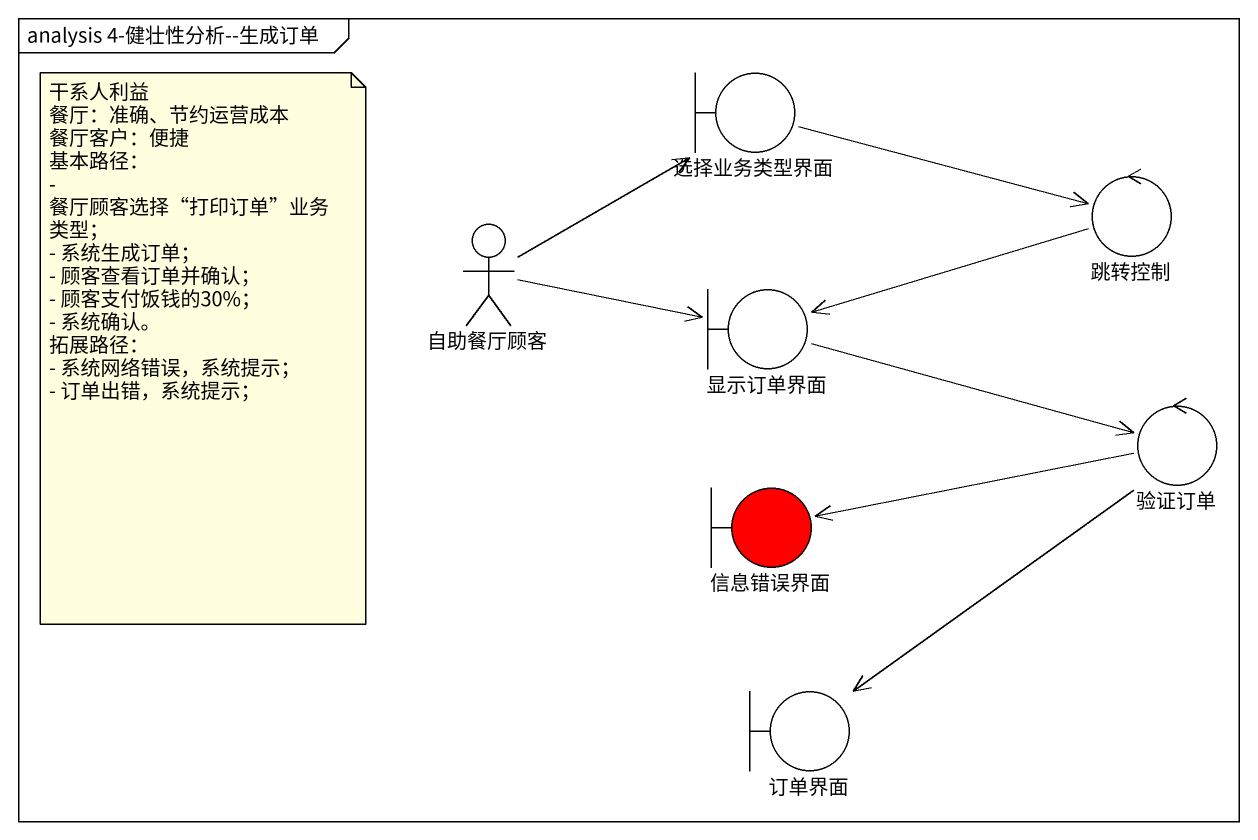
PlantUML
@startuml
mainframe analysis 4-健壮性分析--生成订单
boundary 选择业务类型界面
control 跳转控制
actor 自助餐厅顾客
boundary 显示订单界面
control 验证订单
boundary 信息错误界面 #FF0000
boundary 订单界面
选择业务类型界面 -right-> 跳转控制
跳转控制 -left-> 显示订单界面
自助餐厅顾客 -up-> 选择业务类型界面
自助餐厅顾客 -right-> 显示订单界面
显示订单界面 -right-> 验证订单
验证订单 -left-> 信息错误界面
验证订单 --> 订单界面
note as N1
  干系人利益
  餐厅：准确、节约运营成本
  餐厅客户：便捷
  基本路径：
  - 餐厅顾客选择“打印订单”业务类型；
  - 系统生成订单；
  - 顾客查看订单并确认；
  - 顾客支付饭钱的30%；
  - 系统确认。
  拓展路径：
  - 系统网络错误，系统提示；
  - 订单出错，系统提示；
end note
@enduml
